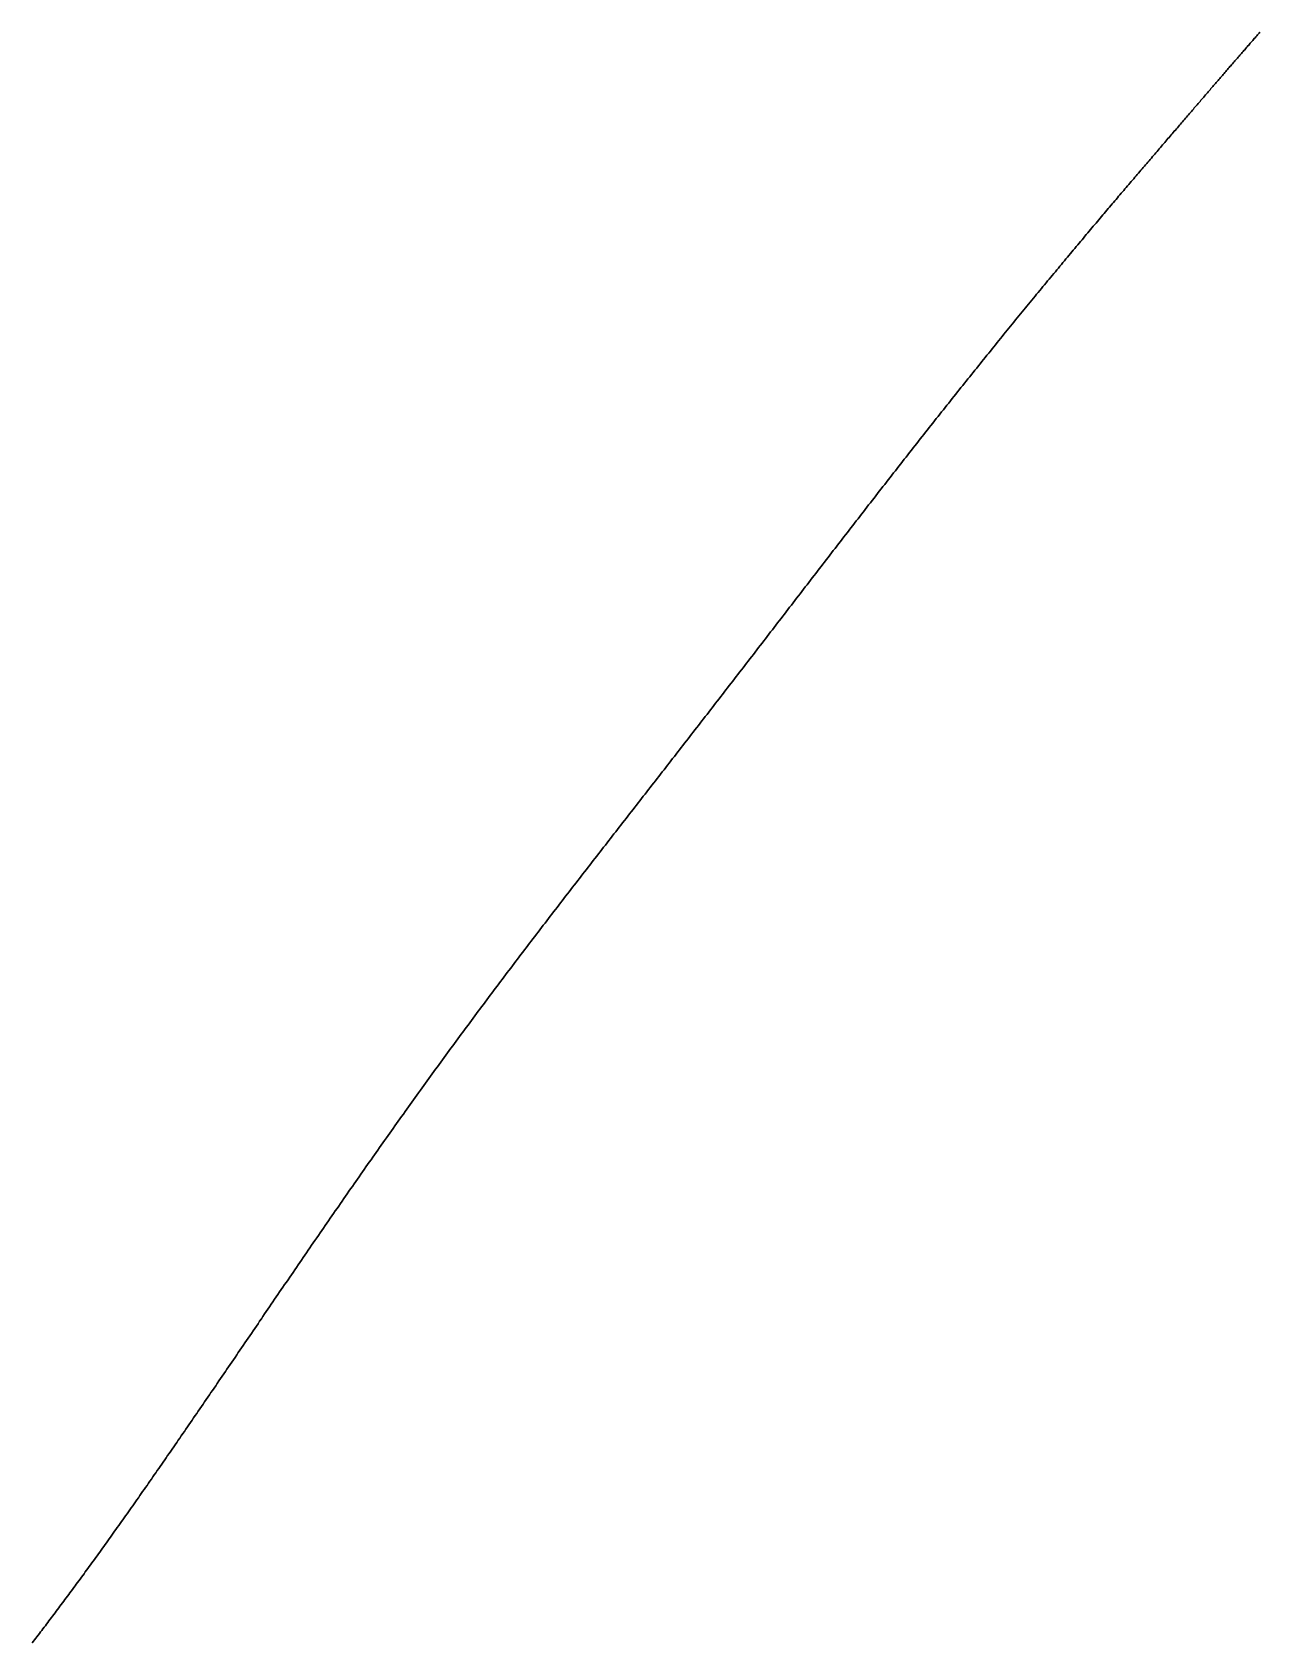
# Model space of a CAD drawing. Header units: inches. Extents: x 130170 to 284068, y 377793 to 804530.
# Drawn here: x 251295.98 to 251331.77, y 752819.75 to 752866.68 of the extents above; entities that cross this region are included whole.
import ezdxf

# ---------------------------------------------------------------- set-up
doc = ezdxf.new("R2010")
doc.units = ezdxf.units.IN
doc.header["$MEASUREMENT"] = 0
doc.layers.add('muni_il', color=7, linetype='Continuous')

msp = doc.modelspace()

# ---------------------------------------------------------------- linework, layer by layer
at = {"layer": 'muni_il'}
for points in [[(251331.776, 752866.684), (251331.752, 752866.657), (251331.729, 752866.63), (251331.705, 752866.604), (251331.682, 752866.577), (251331.658, 752866.55), (251331.635, 752866.523), (251331.611, 752866.496), (251331.588, 752866.469), (251331.565, 752866.443), (251331.541, 752866.416), (251331.518, 752866.389), (251331.495, 752866.362), (251331.471, 752866.335), (251331.448, 752866.308), (251331.424, 752866.282), (251331.401, 752866.255), (251331.378, 752866.228), (251331.354, 752866.201), (251331.331, 752866.174), (251331.307, 752866.147), (251331.284, 752866.12), (251331.26, 752866.092), (251331.237, 752866.065), (251331.213, 752866.038), (251331.189, 752866.011), (251331.166, 752865.984), (251331.142, 752865.956), (251331.118, 752865.929), (251331.094, 752865.901), (251331.071, 752865.874), (251331.047, 752865.846), (251331.023, 752865.818), (251330.999, 752865.791), (251330.975, 752865.763), (251330.95, 752865.735), (251330.926, 752865.707), (251330.902, 752865.679), (251330.878, 752865.65), (251330.853, 752865.622), (251330.829, 752865.594), (251330.804, 752865.566), (251330.78, 752865.537), (251330.755, 752865.509), (251330.73, 752865.48), (251330.705, 752865.451), (251330.68, 752865.422), (251330.656, 752865.393), (251330.63, 752865.364), (251330.605, 752865.335), (251330.58, 752865.306), (251330.555, 752865.276), (251330.529, 752865.247), (251330.504, 752865.217), (251330.478, 752865.188), (251330.453, 752865.158), (251330.427, 752865.128), (251330.401, 752865.098), (251330.375, 752865.068), (251330.349, 752865.038), (251330.323, 752865.008), (251330.297, 752864.977), (251330.27, 752864.947), (251330.244, 752864.916), (251330.217, 752864.885), (251330.191, 752864.854), (251330.164, 752864.823), (251330.137, 752864.792), (251330.11, 752864.761), (251330.083, 752864.729), (251330.056, 752864.698), (251330.029, 752864.666), (251330.001, 752864.634), (251329.974, 752864.603), (251329.946, 752864.57), (251329.919, 752864.538), (251329.891, 752864.506), (251329.863, 752864.474), (251329.835, 752864.441), (251329.807, 752864.408), (251329.778, 752864.375), (251329.75, 752864.342), (251329.722, 752864.309), (251329.693, 752864.276), (251329.664, 752864.243), (251329.635, 752864.209), (251329.606, 752864.175), (251329.577, 752864.141), (251329.548, 752864.108), (251329.519, 752864.073), (251329.489, 752864.039), (251329.46, 752864.005), (251329.43, 752863.97), (251329.4, 752863.935), (251329.37, 752863.9), (251329.34, 752863.865), (251329.31, 752863.83), (251329.279, 752863.795), (251329.249, 752863.76), (251329.218, 752863.724), (251329.188, 752863.688), (251329.157, 752863.652), (251329.126, 752863.616), (251329.095, 752863.58), (251329.063, 752863.543), (251329.032, 752863.507), (251329, 752863.47), (251328.969, 752863.433), (251328.937, 752863.396), (251328.905, 752863.359), (251328.873, 752863.321), (251328.841, 752863.284), (251328.808, 752863.246), (251328.776, 752863.208), (251328.743, 752863.17), (251328.71, 752863.132), (251328.677, 752863.093), (251328.644, 752863.055), (251328.611, 752863.016), (251328.578, 752862.977), (251328.544, 752862.938), (251328.51, 752862.898), (251328.476, 752862.859), (251328.443, 752862.819), (251328.409, 752862.779), (251328.374, 752862.739), (251328.34, 752862.699), (251328.305, 752862.659), (251328.271, 752862.618), (251328.236, 752862.577), (251328.201, 752862.536), (251328.166, 752862.495), (251328.13, 752862.454), (251328.095, 752862.412), (251328.059, 752862.371), (251328.024, 752862.329), (251327.988, 752862.286), (251327.952, 752862.244), (251327.915, 752862.202), (251327.879, 752862.159), (251327.842, 752862.116), (251327.806, 752862.073), (251327.769, 752862.03), (251327.732, 752861.986), (251327.695, 752861.942), (251327.657, 752861.899), (251327.62, 752861.854), (251327.582, 752861.81), (251327.544, 752861.766), (251327.507, 752861.721), (251327.469, 752861.676), (251327.43, 752861.631), (251327.392, 752861.585), (251327.353, 752861.54), (251327.314, 752861.494), (251327.276, 752861.448), (251327.236, 752861.402), (251327.197, 752861.355), (251327.158, 752861.309), (251327.118, 752861.262), (251327.079, 752861.215), (251327.039, 752861.168), (251326.999, 752861.12), (251326.958, 752861.073), (251326.918, 752861.025), (251326.878, 752860.977), (251326.837, 752860.928), (251326.796, 752860.88), (251326.755, 752860.831), (251326.714, 752860.782), (251326.672, 752860.733), (251326.631, 752860.683), (251326.589, 752860.634), (251326.547, 752860.584), (251326.505, 752860.534), (251326.463, 752860.483), (251326.421, 752860.433), (251326.378, 752860.382), (251326.336, 752860.331), (251326.293, 752860.28), (251326.25, 752860.228), (251326.207, 752860.177), (251326.164, 752860.125), (251326.12, 752860.073), (251326.077, 752860.021), (251326.033, 752859.968), (251325.989, 752859.915), (251325.945, 752859.862), (251325.901, 752859.809), (251325.856, 752859.756), (251325.812, 752859.702), (251325.767, 752859.648), (251325.722, 752859.594), (251325.677, 752859.54), (251325.632, 752859.485), (251325.587, 752859.431), (251325.542, 752859.376), (251325.496, 752859.321), (251325.45, 752859.265), (251325.404, 752859.21), (251325.358, 752859.154), (251325.312, 752859.098), (251325.266, 752859.042), (251325.219, 752858.985), (251325.173, 752858.929), (251325.126, 752858.872), (251325.079, 752858.815), (251325.032, 752858.758), (251324.985, 752858.7), (251324.938, 752858.643), (251324.891, 752858.585), (251324.843, 752858.527), (251324.796, 752858.469), (251324.748, 752858.41), (251324.7, 752858.352), (251324.652, 752858.293), (251324.604, 752858.234), (251324.555, 752858.175), (251324.507, 752858.115), (251324.459, 752858.056), (251324.41, 752857.996), (251324.361, 752857.936), (251324.312, 752857.876), (251324.264, 752857.816), (251324.214, 752857.756), (251324.165, 752857.695), (251324.116, 752857.634), (251324.067, 752857.573), (251324.017, 752857.512), (251323.968, 752857.451), (251323.918, 752857.389), (251323.868, 752857.328), (251323.818, 752857.266), (251323.769, 752857.204), (251323.718, 752857.142), (251323.668, 752857.08), (251323.618, 752857.018), (251323.568, 752856.955), (251323.518, 752856.892), (251323.467, 752856.83), (251323.417, 752856.767), (251323.366, 752856.704), (251323.315, 752856.64), (251323.264, 752856.577), (251323.214, 752856.514), (251323.163, 752856.45), (251323.112, 752856.386), (251323.061, 752856.323), (251323.01, 752856.259), (251322.959, 752856.195), (251322.907, 752856.13), (251322.856, 752856.066), (251322.805, 752856.002), (251322.754, 752855.937), (251322.702, 752855.873), (251322.651, 752855.808), (251322.599, 752855.743), (251322.548, 752855.678), (251322.496, 752855.613), (251322.445, 752855.548), (251322.393, 752855.483), (251322.341, 752855.418), (251322.29, 752855.352), (251322.238, 752855.287), (251322.186, 752855.221), (251322.134, 752855.156), (251322.083, 752855.09), (251322.031, 752855.025), (251321.979, 752854.959), (251321.927, 752854.893), (251321.875, 752854.827), (251321.823, 752854.761), (251321.771, 752854.695), (251321.719, 752854.629), (251321.667, 752854.563), (251321.615, 752854.497), (251321.564, 752854.431), (251321.512, 752854.364), (251321.459, 752854.298), (251321.407, 752854.232), (251321.355, 752854.165), (251321.303, 752854.099), (251321.252, 752854.033), (251321.2, 752853.966), (251321.148, 752853.9), (251321.096, 752853.833), (251321.044, 752853.767), (251320.992, 752853.7), (251320.94, 752853.634), (251320.888, 752853.567), (251320.836, 752853.5), (251320.784, 752853.434), (251320.732, 752853.367), (251320.68, 752853.3), (251320.628, 752853.234), (251320.576, 752853.167), (251320.525, 752853.1), (251320.473, 752853.034), (251320.421, 752852.967), (251320.369, 752852.9), (251320.317, 752852.834), (251320.266, 752852.767), (251320.214, 752852.7), (251320.162, 752852.634), (251320.111, 752852.567), (251320.059, 752852.5), (251320.007, 752852.434), (251319.956, 752852.367), (251319.904, 752852.3), (251319.853, 752852.234), (251319.801, 752852.167), (251319.749, 752852.101), (251319.698, 752852.034), (251319.646, 752851.968), (251319.595, 752851.901), (251319.544, 752851.835), (251319.492, 752851.768), (251319.441, 752851.702), (251319.39, 752851.635), (251319.338, 752851.569), (251319.287, 752851.503), (251319.236, 752851.436), (251319.185, 752851.37), (251319.134, 752851.304), (251319.083, 752851.237), (251319.031, 752851.171), (251318.981, 752851.105), (251318.93, 752851.039), (251318.879, 752850.972), (251318.828, 752850.906), (251318.777, 752850.84), (251318.726, 752850.774), (251318.675, 752850.708), (251318.624, 752850.642), (251318.573, 752850.576), (251318.522, 752850.51), (251318.472, 752850.444), (251318.421, 752850.378), (251318.37, 752850.312), (251318.319, 752850.247), (251318.269, 752850.181), (251318.218, 752850.115), (251318.167, 752850.049), (251318.117, 752849.983), (251318.066, 752849.918), (251318.016, 752849.852), (251317.965, 752849.786), (251317.915, 752849.721), (251317.864, 752849.655), (251317.814, 752849.59), (251317.763, 752849.524), (251317.713, 752849.459), (251317.663, 752849.394), (251317.612, 752849.328), (251317.562, 752849.263), (251317.511, 752849.197), (251317.461, 752849.132), (251317.411, 752849.067), (251317.361, 752849.002), (251317.31, 752848.936), (251317.26, 752848.871), (251317.21, 752848.806), (251317.16, 752848.741), (251317.109, 752848.676), (251317.059, 752848.61), (251317.009, 752848.545), (251316.959, 752848.48), (251316.909, 752848.415), (251316.859, 752848.35), (251316.808, 752848.285), (251316.758, 752848.22), (251316.708, 752848.155), (251316.658, 752848.09), (251316.608, 752848.025), (251316.558, 752847.961), (251316.508, 752847.896), (251316.458, 752847.831), (251316.408, 752847.766), (251316.357, 752847.701), (251316.307, 752847.637), (251316.257, 752847.572), (251316.207, 752847.507), (251316.157, 752847.442), (251316.107, 752847.378), (251316.057, 752847.313), (251316.007, 752847.248), (251315.957, 752847.183), (251315.907, 752847.119), (251315.857, 752847.054), (251315.807, 752846.989), (251315.757, 752846.925), (251315.707, 752846.86), (251315.657, 752846.795), (251315.606, 752846.731), (251315.556, 752846.666), (251315.506, 752846.602), (251315.456, 752846.537), (251315.406, 752846.473), (251315.356, 752846.408), (251315.306, 752846.343), (251315.256, 752846.279), (251315.206, 752846.214), (251315.156, 752846.15), (251315.106, 752846.085), (251315.055, 752846.021), (251315.005, 752845.956), (251314.955, 752845.892), (251314.905, 752845.827), (251314.855, 752845.763), (251314.805, 752845.698), (251314.755, 752845.634), (251314.704, 752845.569), (251314.654, 752845.505), (251314.604, 752845.44), (251314.554, 752845.375), (251314.504, 752845.311), (251314.454, 752845.247), (251314.403, 752845.182), (251314.353, 752845.117), (251314.303, 752845.053), (251314.253, 752844.988), (251314.202, 752844.924), (251314.152, 752844.859), (251314.102, 752844.795), (251314.052, 752844.73), (251314.001, 752844.666), (251313.951, 752844.601), (251313.901, 752844.537), (251313.851, 752844.472), (251313.8, 752844.408), (251313.75, 752844.343), (251313.7, 752844.278), (251313.65, 752844.214), (251313.599, 752844.149), (251313.549, 752844.085), (251313.499, 752844.02), (251313.448, 752843.956), (251313.398, 752843.891), (251313.348, 752843.826), (251313.297, 752843.762), (251313.247, 752843.697), (251313.197, 752843.632), (251313.146, 752843.568), (251313.096, 752843.503), (251313.046, 752843.439), (251312.995, 752843.374), (251312.945, 752843.309), (251312.895, 752843.244), (251312.844, 752843.18), (251312.794, 752843.115), (251312.744, 752843.05), (251312.693, 752842.986), (251312.643, 752842.921), (251312.593, 752842.856), (251312.542, 752842.791), (251312.492, 752842.727), (251312.441, 752842.662), (251312.391, 752842.597), (251312.341, 752842.532), (251312.291, 752842.467), (251312.24, 752842.403), (251312.19, 752842.338), (251312.14, 752842.273), (251312.089, 752842.208), (251312.039, 752842.143), (251311.989, 752842.078), (251311.938, 752842.013), (251311.888, 752841.948), (251311.838, 752841.883), (251311.788, 752841.818), (251311.737, 752841.753), (251311.687, 752841.688), (251311.637, 752841.623), (251311.587, 752841.558), (251311.536, 752841.493), (251311.486, 752841.428), (251311.436, 752841.363), (251311.385, 752841.298), (251311.335, 752841.233), (251311.285, 752841.168), (251311.235, 752841.102), (251311.185, 752841.037), (251311.135, 752840.972), (251311.084, 752840.907), (251311.034, 752840.841), (251310.984, 752840.776), (251310.934, 752840.711), (251310.884, 752840.645), (251310.834, 752840.58), (251310.784, 752840.515), (251310.734, 752840.449), (251310.683, 752840.384), (251310.633, 752840.318), (251310.583, 752840.253), (251310.533, 752840.187), (251310.483, 752840.122), (251310.433, 752840.056), (251310.383, 752839.99), (251310.333, 752839.925), (251310.283, 752839.859), (251310.233, 752839.793), (251310.183, 752839.728), (251310.133, 752839.662), (251310.083, 752839.596), (251310.033, 752839.53), (251309.983, 752839.464), (251309.934, 752839.398), (251309.884, 752839.332), (251309.834, 752839.266), (251309.784, 752839.2), (251309.734, 752839.134), (251309.684, 752839.068), (251309.634, 752839.002), (251309.584, 752838.935), (251309.535, 752838.869), (251309.485, 752838.803), (251309.435, 752838.737), (251309.385, 752838.67), (251309.335, 752838.604), (251309.286, 752838.537), (251309.236, 752838.471), (251309.186, 752838.404), (251309.136, 752838.338), (251309.087, 752838.271), (251309.037, 752838.204), (251308.987, 752838.137), (251308.937, 752838.071), (251308.888, 752838.004), (251308.838, 752837.937), (251308.788, 752837.87), (251308.739, 752837.803), (251308.689, 752837.736), (251308.639, 752837.669), (251308.59, 752837.601), (251308.54, 752837.534), (251308.49, 752837.467), (251308.441, 752837.4), (251308.391, 752837.332), (251308.341, 752837.265), (251308.292, 752837.197), (251308.242, 752837.13), (251308.192, 752837.062), (251308.143, 752836.994), (251308.093, 752836.926), (251308.044, 752836.859), (251307.994, 752836.791), (251307.944, 752836.723), (251307.895, 752836.655), (251307.845, 752836.587), (251307.796, 752836.519), (251307.746, 752836.45), (251307.696, 752836.382), (251307.647, 752836.314), (251307.597, 752836.245), (251307.548, 752836.177), (251307.498, 752836.108), (251307.449, 752836.04), (251307.399, 752835.971), (251307.349, 752835.902), (251307.3, 752835.834), (251307.25, 752835.765), (251307.201, 752835.696), (251307.151, 752835.627), (251307.101, 752835.558), (251307.052, 752835.489), (251307.002, 752835.42), (251306.953, 752835.35), (251306.903, 752835.281), (251306.854, 752835.212), (251306.804, 752835.142), (251306.754, 752835.073), (251306.705, 752835.003), (251306.655, 752834.934), (251306.606, 752834.864), (251306.556, 752834.794), (251306.506, 752834.724), (251306.457, 752834.655), (251306.407, 752834.585), (251306.358, 752834.515), (251306.308, 752834.444), (251306.259, 752834.374), (251306.209, 752834.304), (251306.159, 752834.234), (251306.11, 752834.164), (251306.06, 752834.093), (251306.011, 752834.023), (251305.961, 752833.952), (251305.911, 752833.882), (251305.862, 752833.811), (251305.812, 752833.741), (251305.763, 752833.67), (251305.713, 752833.599), (251305.664, 752833.528), (251305.614, 752833.458), (251305.564, 752833.387), (251305.515, 752833.316), (251305.465, 752833.245), (251305.416, 752833.174), (251305.366, 752833.103), (251305.317, 752833.032), (251305.267, 752832.96), (251305.217, 752832.889), (251305.168, 752832.818), (251305.118, 752832.747), (251305.069, 752832.675), (251305.019, 752832.604), (251304.97, 752832.533), (251304.92, 752832.461), (251304.871, 752832.39), (251304.821, 752832.318), (251304.772, 752832.247), (251304.722, 752832.175), (251304.673, 752832.103), (251304.623, 752832.032), (251304.574, 752831.96), (251304.524, 752831.889), (251304.475, 752831.817), (251304.426, 752831.745), (251304.376, 752831.674), (251304.327, 752831.602), (251304.278, 752831.53), (251304.228, 752831.458), (251304.179, 752831.387), (251304.13, 752831.315), (251304.08, 752831.243), (251304.031, 752831.172), (251303.982, 752831.1), (251303.933, 752831.028), (251303.883, 752830.956), (251303.834, 752830.885), (251303.785, 752830.813), (251303.736, 752830.741), (251303.687, 752830.67), (251303.638, 752830.598), (251303.589, 752830.526), (251303.54, 752830.455), (251303.491, 752830.383), (251303.442, 752830.311), (251303.393, 752830.24), (251303.344, 752830.168), (251303.295, 752830.097), (251303.246, 752830.025), (251303.197, 752829.954), (251303.149, 752829.883), (251303.1, 752829.811), (251303.051, 752829.74), (251303.003, 752829.669), (251302.954, 752829.597), (251302.906, 752829.526), (251302.857, 752829.455), (251302.809, 752829.384), (251302.76, 752829.313), (251302.712, 752829.242), (251302.664, 752829.171), (251302.615, 752829.101), (251302.567, 752829.03), (251302.519, 752828.959), (251302.471, 752828.888), (251302.423, 752828.818), (251302.375, 752828.748), (251302.327, 752828.677), (251302.279, 752828.607), (251302.231, 752828.537), (251302.183, 752828.467), (251302.135, 752828.397), (251302.088, 752828.327), (251302.04, 752828.257), (251301.993, 752828.187), (251301.945, 752828.117), (251301.898, 752828.048), (251301.85, 752827.978), (251301.803, 752827.909), (251301.756, 752827.84), (251301.709, 752827.771), (251301.662, 752827.702), (251301.615, 752827.633), (251301.568, 752827.564), (251301.521, 752827.496), (251301.474, 752827.427), (251301.427, 752827.359), (251301.381, 752827.29), (251301.334, 752827.222), (251301.288, 752827.154), (251301.241, 752827.086), (251301.195, 752827.019), (251301.149, 752826.951), (251301.103, 752826.883), (251301.056, 752826.816), (251301.01, 752826.749), (251300.965, 752826.682), (251300.919, 752826.615), (251300.873, 752826.548), (251300.827, 752826.482), (251300.782, 752826.415), (251300.736, 752826.349), (251300.691, 752826.283), (251300.646, 752826.217), (251300.6, 752826.151), (251300.555, 752826.085), (251300.51, 752826.02), (251300.465, 752825.954), (251300.42, 752825.889), (251300.376, 752825.824), (251300.331, 752825.759), (251300.286, 752825.694), (251300.242, 752825.63), (251300.197, 752825.566), (251300.153, 752825.501), (251300.109, 752825.438), (251300.065, 752825.374), (251300.021, 752825.31), (251299.977, 752825.247), (251299.933, 752825.183), (251299.89, 752825.12), (251299.846, 752825.057), (251299.803, 752824.995), (251299.759, 752824.932), (251299.716, 752824.87), (251299.673, 752824.808), (251299.63, 752824.746), (251299.587, 752824.684), (251299.544, 752824.622), (251299.501, 752824.561), (251299.458, 752824.5), (251299.416, 752824.439), (251299.373, 752824.378), (251299.331, 752824.317), (251299.289, 752824.257), (251299.246, 752824.196), (251299.204, 752824.136), (251299.162, 752824.076), (251299.121, 752824.017), (251299.079, 752823.957), (251299.037, 752823.898), (251298.996, 752823.839), (251298.954, 752823.78), (251298.913, 752823.721), (251298.872, 752823.663), (251298.831, 752823.605), (251298.79, 752823.546), (251298.749, 752823.489), (251298.708, 752823.431), (251298.667, 752823.373), (251298.627, 752823.316), (251298.586, 752823.259), (251298.546, 752823.202), (251298.506, 752823.146), (251298.465, 752823.089), (251298.425, 752823.033), (251298.385, 752822.977), (251298.345, 752822.921), (251298.306, 752822.865), (251298.266, 752822.81), (251298.227, 752822.754), (251298.187, 752822.699), (251298.148, 752822.644), (251298.109, 752822.59), (251298.069, 752822.535), (251298.03, 752822.481), (251297.991, 752822.427), (251297.953, 752822.373), (251297.914, 752822.319), (251297.875, 752822.265), (251297.837, 752822.212), (251297.798, 752822.159), (251297.76, 752822.106), (251297.721, 752822.053), (251297.683, 752822), (251297.645, 752821.948), (251297.607, 752821.896), (251297.569, 752821.844), (251297.531, 752821.792), (251297.494, 752821.74), (251297.456, 752821.689), (251297.419, 752821.638), (251297.381, 752821.586), (251297.344, 752821.536), (251297.307, 752821.485), (251297.27, 752821.434), (251297.232, 752821.384), (251297.195, 752821.334), (251297.159, 752821.284), (251297.122, 752821.234), (251297.085, 752821.184), (251297.048, 752821.135), (251297.012, 752821.085), (251296.975, 752821.036), (251296.939, 752820.987), (251296.902, 752820.938), (251296.866, 752820.89), (251296.83, 752820.841), (251296.794, 752820.793), (251296.758, 752820.745), (251296.722, 752820.697), (251296.686, 752820.649), (251296.65, 752820.601), (251296.615, 752820.554), (251296.579, 752820.506), (251296.544, 752820.459), (251296.508, 752820.412), (251296.473, 752820.365), (251296.437, 752820.318), (251296.402, 752820.272), (251296.367, 752820.225), (251296.332, 752820.179), (251296.297, 752820.133), (251296.262, 752820.087), (251296.227, 752820.041), (251296.192, 752819.995), (251296.157, 752819.95), (251296.122, 752819.904), (251296.087, 752819.859), (251296.053, 752819.814), (251296.018, 752819.769), (251295.984, 752819.724)], [(251295.984, 752819.724), (251296.018, 752819.769), (251296.053, 752819.814), (251296.087, 752819.859), (251296.122, 752819.904), (251296.157, 752819.95), (251296.192, 752819.995), (251296.227, 752820.041), (251296.262, 752820.087), (251296.297, 752820.133), (251296.332, 752820.179), (251296.367, 752820.225), (251296.402, 752820.272), (251296.437, 752820.318), (251296.473, 752820.365), (251296.508, 752820.412), (251296.544, 752820.459), (251296.579, 752820.506), (251296.615, 752820.554), (251296.65, 752820.601), (251296.686, 752820.649), (251296.722, 752820.697), (251296.758, 752820.745), (251296.794, 752820.793), (251296.83, 752820.841), (251296.866, 752820.89), (251296.902, 752820.938), (251296.939, 752820.987), (251296.975, 752821.036), (251297.012, 752821.085), (251297.048, 752821.135), (251297.085, 752821.184), (251297.122, 752821.234), (251297.159, 752821.284), (251297.195, 752821.334), (251297.232, 752821.384), (251297.27, 752821.434), (251297.307, 752821.485), (251297.344, 752821.536), (251297.381, 752821.586), (251297.419, 752821.638), (251297.456, 752821.689), (251297.494, 752821.74), (251297.531, 752821.792), (251297.569, 752821.844), (251297.607, 752821.896), (251297.645, 752821.948), (251297.683, 752822), (251297.721, 752822.053), (251297.76, 752822.106), (251297.798, 752822.159), (251297.837, 752822.212), (251297.875, 752822.265), (251297.914, 752822.319), (251297.953, 752822.373), (251297.991, 752822.427), (251298.03, 752822.481), (251298.069, 752822.535), (251298.109, 752822.59), (251298.148, 752822.644), (251298.187, 752822.699), (251298.227, 752822.754), (251298.266, 752822.81), (251298.306, 752822.865), (251298.345, 752822.921), (251298.385, 752822.977), (251298.425, 752823.033), (251298.465, 752823.089), (251298.506, 752823.146), (251298.546, 752823.202), (251298.586, 752823.259), (251298.627, 752823.316), (251298.667, 752823.373), (251298.708, 752823.431), (251298.749, 752823.489), (251298.79, 752823.546), (251298.831, 752823.605), (251298.872, 752823.663), (251298.913, 752823.721), (251298.954, 752823.78), (251298.996, 752823.839), (251299.037, 752823.898), (251299.079, 752823.957), (251299.121, 752824.017), (251299.162, 752824.076), (251299.204, 752824.136), (251299.246, 752824.196), (251299.289, 752824.257), (251299.331, 752824.317), (251299.373, 752824.378), (251299.416, 752824.439), (251299.458, 752824.5), (251299.501, 752824.561), (251299.544, 752824.622), (251299.587, 752824.684), (251299.63, 752824.746), (251299.673, 752824.808), (251299.716, 752824.87), (251299.759, 752824.932), (251299.803, 752824.995), (251299.846, 752825.057), (251299.89, 752825.12), (251299.933, 752825.183), (251299.977, 752825.247), (251300.021, 752825.31), (251300.065, 752825.374), (251300.109, 752825.438), (251300.153, 752825.501), (251300.197, 752825.566), (251300.242, 752825.63), (251300.286, 752825.694), (251300.331, 752825.759), (251300.376, 752825.824), (251300.42, 752825.889), (251300.465, 752825.954), (251300.51, 752826.02), (251300.555, 752826.085), (251300.6, 752826.151), (251300.646, 752826.217), (251300.691, 752826.283), (251300.736, 752826.349), (251300.782, 752826.415), (251300.827, 752826.482), (251300.873, 752826.548), (251300.919, 752826.615), (251300.965, 752826.682), (251301.01, 752826.749), (251301.056, 752826.816), (251301.103, 752826.883), (251301.149, 752826.951), (251301.195, 752827.019), (251301.241, 752827.086), (251301.288, 752827.154), (251301.334, 752827.222), (251301.381, 752827.29), (251301.427, 752827.359), (251301.474, 752827.427), (251301.521, 752827.496), (251301.568, 752827.564), (251301.615, 752827.633), (251301.662, 752827.702), (251301.709, 752827.771), (251301.756, 752827.84), (251301.803, 752827.909), (251301.85, 752827.978), (251301.898, 752828.048), (251301.945, 752828.117), (251301.993, 752828.187), (251302.04, 752828.257), (251302.088, 752828.327), (251302.135, 752828.397), (251302.183, 752828.467), (251302.231, 752828.537), (251302.279, 752828.607), (251302.327, 752828.677), (251302.375, 752828.748), (251302.423, 752828.818), (251302.471, 752828.888), (251302.519, 752828.959), (251302.567, 752829.03), (251302.615, 752829.101), (251302.664, 752829.171), (251302.712, 752829.242), (251302.76, 752829.313), (251302.809, 752829.384), (251302.857, 752829.455), (251302.906, 752829.526), (251302.954, 752829.597), (251303.003, 752829.669), (251303.051, 752829.74), (251303.1, 752829.811), (251303.149, 752829.883), (251303.197, 752829.954), (251303.246, 752830.025), (251303.295, 752830.097), (251303.344, 752830.168), (251303.393, 752830.24), (251303.442, 752830.311), (251303.491, 752830.383), (251303.54, 752830.455), (251303.589, 752830.526), (251303.638, 752830.598), (251303.687, 752830.67), (251303.736, 752830.741), (251303.785, 752830.813), (251303.834, 752830.885), (251303.883, 752830.956), (251303.933, 752831.028), (251303.982, 752831.1), (251304.031, 752831.172), (251304.08, 752831.243), (251304.13, 752831.315), (251304.179, 752831.387), (251304.228, 752831.458), (251304.278, 752831.53), (251304.327, 752831.602), (251304.376, 752831.674), (251304.426, 752831.745), (251304.475, 752831.817), (251304.524, 752831.889), (251304.574, 752831.96), (251304.623, 752832.032), (251304.673, 752832.103), (251304.722, 752832.175), (251304.772, 752832.247), (251304.821, 752832.318), (251304.871, 752832.39), (251304.92, 752832.461), (251304.97, 752832.533), (251305.019, 752832.604), (251305.069, 752832.675), (251305.118, 752832.747), (251305.168, 752832.818), (251305.217, 752832.889), (251305.267, 752832.96), (251305.317, 752833.032), (251305.366, 752833.103), (251305.416, 752833.174), (251305.465, 752833.245), (251305.515, 752833.316), (251305.564, 752833.387), (251305.614, 752833.458), (251305.664, 752833.528), (251305.713, 752833.599), (251305.763, 752833.67), (251305.812, 752833.741), (251305.862, 752833.811), (251305.911, 752833.882), (251305.961, 752833.952), (251306.011, 752834.023), (251306.06, 752834.093), (251306.11, 752834.164), (251306.159, 752834.234), (251306.209, 752834.304), (251306.259, 752834.374), (251306.308, 752834.444), (251306.358, 752834.515), (251306.407, 752834.585), (251306.457, 752834.655), (251306.506, 752834.724), (251306.556, 752834.794), (251306.606, 752834.864), (251306.655, 752834.934), (251306.705, 752835.003), (251306.754, 752835.073), (251306.804, 752835.142), (251306.854, 752835.212), (251306.903, 752835.281), (251306.953, 752835.35), (251307.002, 752835.42), (251307.052, 752835.489), (251307.101, 752835.558), (251307.151, 752835.627), (251307.201, 752835.696), (251307.25, 752835.765), (251307.3, 752835.834), (251307.349, 752835.902), (251307.399, 752835.971), (251307.449, 752836.04), (251307.498, 752836.108), (251307.548, 752836.177), (251307.597, 752836.245), (251307.647, 752836.314), (251307.696, 752836.382), (251307.746, 752836.45), (251307.796, 752836.519), (251307.845, 752836.587), (251307.895, 752836.655), (251307.944, 752836.723), (251307.994, 752836.791), (251308.044, 752836.859), (251308.093, 752836.926), (251308.143, 752836.994), (251308.192, 752837.062), (251308.242, 752837.13), (251308.292, 752837.197), (251308.341, 752837.265), (251308.391, 752837.332), (251308.441, 752837.4), (251308.49, 752837.467), (251308.54, 752837.534), (251308.59, 752837.601), (251308.639, 752837.669), (251308.689, 752837.736), (251308.739, 752837.803), (251308.788, 752837.87), (251308.838, 752837.937), (251308.888, 752838.004), (251308.937, 752838.071), (251308.987, 752838.137), (251309.037, 752838.204), (251309.087, 752838.271), (251309.136, 752838.338), (251309.186, 752838.404), (251309.236, 752838.471), (251309.286, 752838.537), (251309.335, 752838.604), (251309.385, 752838.67), (251309.435, 752838.737), (251309.485, 752838.803), (251309.535, 752838.869), (251309.584, 752838.935), (251309.634, 752839.002), (251309.684, 752839.068), (251309.734, 752839.134), (251309.784, 752839.2), (251309.834, 752839.266), (251309.884, 752839.332), (251309.934, 752839.398), (251309.983, 752839.464), (251310.033, 752839.53), (251310.083, 752839.596), (251310.133, 752839.662), (251310.183, 752839.728), (251310.233, 752839.793), (251310.283, 752839.859), (251310.333, 752839.925), (251310.383, 752839.99), (251310.433, 752840.056), (251310.483, 752840.122), (251310.533, 752840.187), (251310.583, 752840.253), (251310.633, 752840.318), (251310.683, 752840.384), (251310.734, 752840.449), (251310.784, 752840.515), (251310.834, 752840.58), (251310.884, 752840.645), (251310.934, 752840.711), (251310.984, 752840.776), (251311.034, 752840.841), (251311.084, 752840.907), (251311.135, 752840.972), (251311.185, 752841.037), (251311.235, 752841.102), (251311.285, 752841.168), (251311.335, 752841.233), (251311.385, 752841.298), (251311.436, 752841.363), (251311.486, 752841.428), (251311.536, 752841.493), (251311.587, 752841.558), (251311.637, 752841.623), (251311.687, 752841.688), (251311.737, 752841.753), (251311.788, 752841.818), (251311.838, 752841.883), (251311.888, 752841.948), (251311.938, 752842.013), (251311.989, 752842.078), (251312.039, 752842.143), (251312.089, 752842.208), (251312.14, 752842.273), (251312.19, 752842.338), (251312.24, 752842.403), (251312.291, 752842.467), (251312.341, 752842.532), (251312.391, 752842.597), (251312.441, 752842.662), (251312.492, 752842.727), (251312.542, 752842.791), (251312.593, 752842.856), (251312.643, 752842.921), (251312.693, 752842.986), (251312.744, 752843.05), (251312.794, 752843.115), (251312.844, 752843.18), (251312.895, 752843.244), (251312.945, 752843.309), (251312.995, 752843.374), (251313.046, 752843.439), (251313.096, 752843.503), (251313.146, 752843.568), (251313.197, 752843.632), (251313.247, 752843.697), (251313.297, 752843.762), (251313.348, 752843.826), (251313.398, 752843.891), (251313.448, 752843.956), (251313.499, 752844.02), (251313.549, 752844.085), (251313.599, 752844.149), (251313.65, 752844.214), (251313.7, 752844.278), (251313.75, 752844.343), (251313.8, 752844.408), (251313.851, 752844.472), (251313.901, 752844.537), (251313.951, 752844.601), (251314.001, 752844.666), (251314.052, 752844.73), (251314.102, 752844.795), (251314.152, 752844.859), (251314.202, 752844.924), (251314.253, 752844.988), (251314.303, 752845.053), (251314.353, 752845.117), (251314.403, 752845.182), (251314.454, 752845.247), (251314.504, 752845.311), (251314.554, 752845.375), (251314.604, 752845.44), (251314.654, 752845.505), (251314.704, 752845.569), (251314.755, 752845.634), (251314.805, 752845.698), (251314.855, 752845.763), (251314.905, 752845.827), (251314.955, 752845.892), (251315.005, 752845.956), (251315.055, 752846.021), (251315.106, 752846.085), (251315.156, 752846.15), (251315.206, 752846.214), (251315.256, 752846.279), (251315.306, 752846.343), (251315.356, 752846.408), (251315.406, 752846.473), (251315.456, 752846.537), (251315.506, 752846.602), (251315.556, 752846.666), (251315.606, 752846.731), (251315.657, 752846.795), (251315.707, 752846.86), (251315.757, 752846.925), (251315.807, 752846.989), (251315.857, 752847.054), (251315.907, 752847.119), (251315.957, 752847.183), (251316.007, 752847.248), (251316.057, 752847.313), (251316.107, 752847.378), (251316.157, 752847.442), (251316.207, 752847.507), (251316.257, 752847.572), (251316.307, 752847.637), (251316.357, 752847.701), (251316.408, 752847.766), (251316.458, 752847.831), (251316.508, 752847.896), (251316.558, 752847.961), (251316.608, 752848.025), (251316.658, 752848.09), (251316.708, 752848.155), (251316.758, 752848.22), (251316.808, 752848.285), (251316.859, 752848.35), (251316.909, 752848.415), (251316.959, 752848.48), (251317.009, 752848.545), (251317.059, 752848.61), (251317.109, 752848.676), (251317.16, 752848.741), (251317.21, 752848.806), (251317.26, 752848.871), (251317.31, 752848.936), (251317.361, 752849.002), (251317.411, 752849.067), (251317.461, 752849.132), (251317.511, 752849.197), (251317.562, 752849.263), (251317.612, 752849.328), (251317.663, 752849.394), (251317.713, 752849.459), (251317.763, 752849.524), (251317.814, 752849.59), (251317.864, 752849.655), (251317.915, 752849.721), (251317.965, 752849.786), (251318.016, 752849.852), (251318.066, 752849.918), (251318.117, 752849.983), (251318.167, 752850.049), (251318.218, 752850.115), (251318.269, 752850.181), (251318.319, 752850.247), (251318.37, 752850.312), (251318.421, 752850.378), (251318.472, 752850.444), (251318.522, 752850.51), (251318.573, 752850.576), (251318.624, 752850.642), (251318.675, 752850.708), (251318.726, 752850.774), (251318.777, 752850.84), (251318.828, 752850.906), (251318.879, 752850.972), (251318.93, 752851.039), (251318.981, 752851.105), (251319.031, 752851.171), (251319.083, 752851.237), (251319.134, 752851.304), (251319.185, 752851.37), (251319.236, 752851.436), (251319.287, 752851.503), (251319.338, 752851.569), (251319.39, 752851.635), (251319.441, 752851.702), (251319.492, 752851.768), (251319.544, 752851.835), (251319.595, 752851.901), (251319.646, 752851.968), (251319.698, 752852.034), (251319.749, 752852.101), (251319.801, 752852.167), (251319.853, 752852.234), (251319.904, 752852.3), (251319.956, 752852.367), (251320.007, 752852.434), (251320.059, 752852.5), (251320.111, 752852.567), (251320.162, 752852.634), (251320.214, 752852.7), (251320.266, 752852.767), (251320.317, 752852.834), (251320.369, 752852.9), (251320.421, 752852.967), (251320.473, 752853.034), (251320.525, 752853.1), (251320.576, 752853.167), (251320.628, 752853.234), (251320.68, 752853.3), (251320.732, 752853.367), (251320.784, 752853.434), (251320.836, 752853.5), (251320.888, 752853.567), (251320.94, 752853.634), (251320.992, 752853.7), (251321.044, 752853.767), (251321.096, 752853.833), (251321.148, 752853.9), (251321.2, 752853.966), (251321.252, 752854.033), (251321.303, 752854.099), (251321.355, 752854.165), (251321.407, 752854.232), (251321.459, 752854.298), (251321.512, 752854.364), (251321.564, 752854.431), (251321.615, 752854.497), (251321.667, 752854.563), (251321.719, 752854.629), (251321.771, 752854.695), (251321.823, 752854.761), (251321.875, 752854.827), (251321.927, 752854.893), (251321.979, 752854.959), (251322.031, 752855.025), (251322.083, 752855.09), (251322.134, 752855.156), (251322.186, 752855.221), (251322.238, 752855.287), (251322.29, 752855.352), (251322.341, 752855.418), (251322.393, 752855.483), (251322.445, 752855.548), (251322.496, 752855.613), (251322.548, 752855.678), (251322.599, 752855.743), (251322.651, 752855.808), (251322.702, 752855.873), (251322.754, 752855.937), (251322.805, 752856.002), (251322.856, 752856.066), (251322.907, 752856.13), (251322.959, 752856.195), (251323.01, 752856.259), (251323.061, 752856.323), (251323.112, 752856.386), (251323.163, 752856.45), (251323.214, 752856.514), (251323.264, 752856.577), (251323.315, 752856.64), (251323.366, 752856.704), (251323.417, 752856.767), (251323.467, 752856.83), (251323.518, 752856.892), (251323.568, 752856.955), (251323.618, 752857.018), (251323.668, 752857.08), (251323.718, 752857.142), (251323.769, 752857.204), (251323.818, 752857.266), (251323.868, 752857.328), (251323.918, 752857.389), (251323.968, 752857.451), (251324.017, 752857.512), (251324.067, 752857.573), (251324.116, 752857.634), (251324.165, 752857.695), (251324.214, 752857.756), (251324.264, 752857.816), (251324.312, 752857.876), (251324.361, 752857.936), (251324.41, 752857.996), (251324.459, 752858.056), (251324.507, 752858.115), (251324.555, 752858.175), (251324.604, 752858.234), (251324.652, 752858.293), (251324.7, 752858.352), (251324.748, 752858.41), (251324.796, 752858.469), (251324.843, 752858.527), (251324.891, 752858.585), (251324.938, 752858.643), (251324.985, 752858.7), (251325.032, 752858.758), (251325.079, 752858.815), (251325.126, 752858.872), (251325.173, 752858.929), (251325.219, 752858.985), (251325.266, 752859.042), (251325.312, 752859.098), (251325.358, 752859.154), (251325.404, 752859.21), (251325.45, 752859.265), (251325.496, 752859.321), (251325.542, 752859.376), (251325.587, 752859.431), (251325.632, 752859.485), (251325.677, 752859.54), (251325.722, 752859.594), (251325.767, 752859.648), (251325.812, 752859.702), (251325.856, 752859.756), (251325.901, 752859.809), (251325.945, 752859.862), (251325.989, 752859.915), (251326.033, 752859.968), (251326.077, 752860.021), (251326.12, 752860.073), (251326.164, 752860.125), (251326.207, 752860.177), (251326.25, 752860.228), (251326.293, 752860.28), (251326.336, 752860.331), (251326.378, 752860.382), (251326.421, 752860.433), (251326.463, 752860.483), (251326.505, 752860.534), (251326.547, 752860.584), (251326.589, 752860.634), (251326.631, 752860.683), (251326.672, 752860.733), (251326.714, 752860.782), (251326.755, 752860.831), (251326.796, 752860.88), (251326.837, 752860.928), (251326.878, 752860.977), (251326.918, 752861.025), (251326.958, 752861.073), (251326.999, 752861.12), (251327.039, 752861.168), (251327.079, 752861.215), (251327.118, 752861.262), (251327.158, 752861.309), (251327.197, 752861.355), (251327.236, 752861.402), (251327.276, 752861.448), (251327.314, 752861.494), (251327.353, 752861.54), (251327.392, 752861.585), (251327.43, 752861.631), (251327.469, 752861.676), (251327.507, 752861.721), (251327.544, 752861.766), (251327.582, 752861.81), (251327.62, 752861.854), (251327.657, 752861.899), (251327.695, 752861.942), (251327.732, 752861.986), (251327.769, 752862.03), (251327.806, 752862.073), (251327.842, 752862.116), (251327.879, 752862.159), (251327.915, 752862.202), (251327.952, 752862.244), (251327.988, 752862.286), (251328.024, 752862.329), (251328.059, 752862.371), (251328.095, 752862.412), (251328.13, 752862.454), (251328.166, 752862.495), (251328.201, 752862.536), (251328.236, 752862.577), (251328.271, 752862.618), (251328.305, 752862.659), (251328.34, 752862.699), (251328.374, 752862.739), (251328.409, 752862.779), (251328.443, 752862.819), (251328.476, 752862.859), (251328.51, 752862.898), (251328.544, 752862.938), (251328.578, 752862.977), (251328.611, 752863.016), (251328.644, 752863.055), (251328.677, 752863.093), (251328.71, 752863.132), (251328.743, 752863.17), (251328.776, 752863.208), (251328.808, 752863.246), (251328.841, 752863.284), (251328.873, 752863.321), (251328.905, 752863.359), (251328.937, 752863.396), (251328.969, 752863.433), (251329, 752863.47), (251329.032, 752863.507), (251329.063, 752863.543), (251329.095, 752863.58), (251329.126, 752863.616), (251329.157, 752863.652), (251329.188, 752863.688), (251329.218, 752863.724), (251329.249, 752863.76), (251329.279, 752863.795), (251329.31, 752863.83), (251329.34, 752863.865), (251329.37, 752863.9), (251329.4, 752863.935), (251329.43, 752863.97), (251329.46, 752864.005), (251329.489, 752864.039), (251329.519, 752864.073), (251329.548, 752864.108), (251329.577, 752864.141), (251329.606, 752864.175), (251329.635, 752864.209), (251329.664, 752864.243), (251329.693, 752864.276), (251329.722, 752864.309), (251329.75, 752864.342), (251329.778, 752864.375), (251329.807, 752864.408), (251329.835, 752864.441), (251329.863, 752864.474), (251329.891, 752864.506), (251329.919, 752864.538), (251329.946, 752864.57), (251329.974, 752864.603), (251330.001, 752864.634), (251330.029, 752864.666), (251330.056, 752864.698), (251330.083, 752864.729), (251330.11, 752864.761), (251330.137, 752864.792), (251330.164, 752864.823), (251330.191, 752864.854), (251330.217, 752864.885), (251330.244, 752864.916), (251330.27, 752864.947), (251330.297, 752864.977), (251330.323, 752865.008), (251330.349, 752865.038), (251330.375, 752865.068), (251330.401, 752865.098), (251330.427, 752865.128), (251330.453, 752865.158), (251330.478, 752865.188), (251330.504, 752865.217), (251330.529, 752865.247), (251330.555, 752865.276), (251330.58, 752865.306), (251330.605, 752865.335), (251330.63, 752865.364), (251330.656, 752865.393), (251330.68, 752865.422), (251330.705, 752865.451), (251330.73, 752865.48), (251330.755, 752865.509), (251330.78, 752865.537), (251330.804, 752865.566), (251330.829, 752865.594), (251330.853, 752865.622), (251330.878, 752865.65), (251330.902, 752865.679), (251330.926, 752865.707), (251330.95, 752865.735), (251330.975, 752865.763), (251330.999, 752865.791), (251331.023, 752865.818), (251331.047, 752865.846), (251331.071, 752865.874), (251331.094, 752865.901), (251331.118, 752865.929), (251331.142, 752865.956), (251331.166, 752865.984), (251331.189, 752866.011), (251331.213, 752866.038), (251331.237, 752866.065), (251331.26, 752866.092), (251331.284, 752866.12), (251331.307, 752866.147), (251331.331, 752866.174), (251331.354, 752866.201), (251331.378, 752866.228), (251331.401, 752866.255), (251331.424, 752866.282), (251331.448, 752866.308), (251331.471, 752866.335), (251331.495, 752866.362), (251331.518, 752866.389), (251331.541, 752866.416), (251331.565, 752866.443), (251331.588, 752866.469), (251331.611, 752866.496), (251331.635, 752866.523), (251331.658, 752866.55), (251331.682, 752866.577), (251331.705, 752866.604), (251331.729, 752866.63), (251331.752, 752866.657), (251331.776, 752866.684)]]:
    msp.add_lwpolyline(points, dxfattribs=at)

doc.saveas('drawing.dxf')
